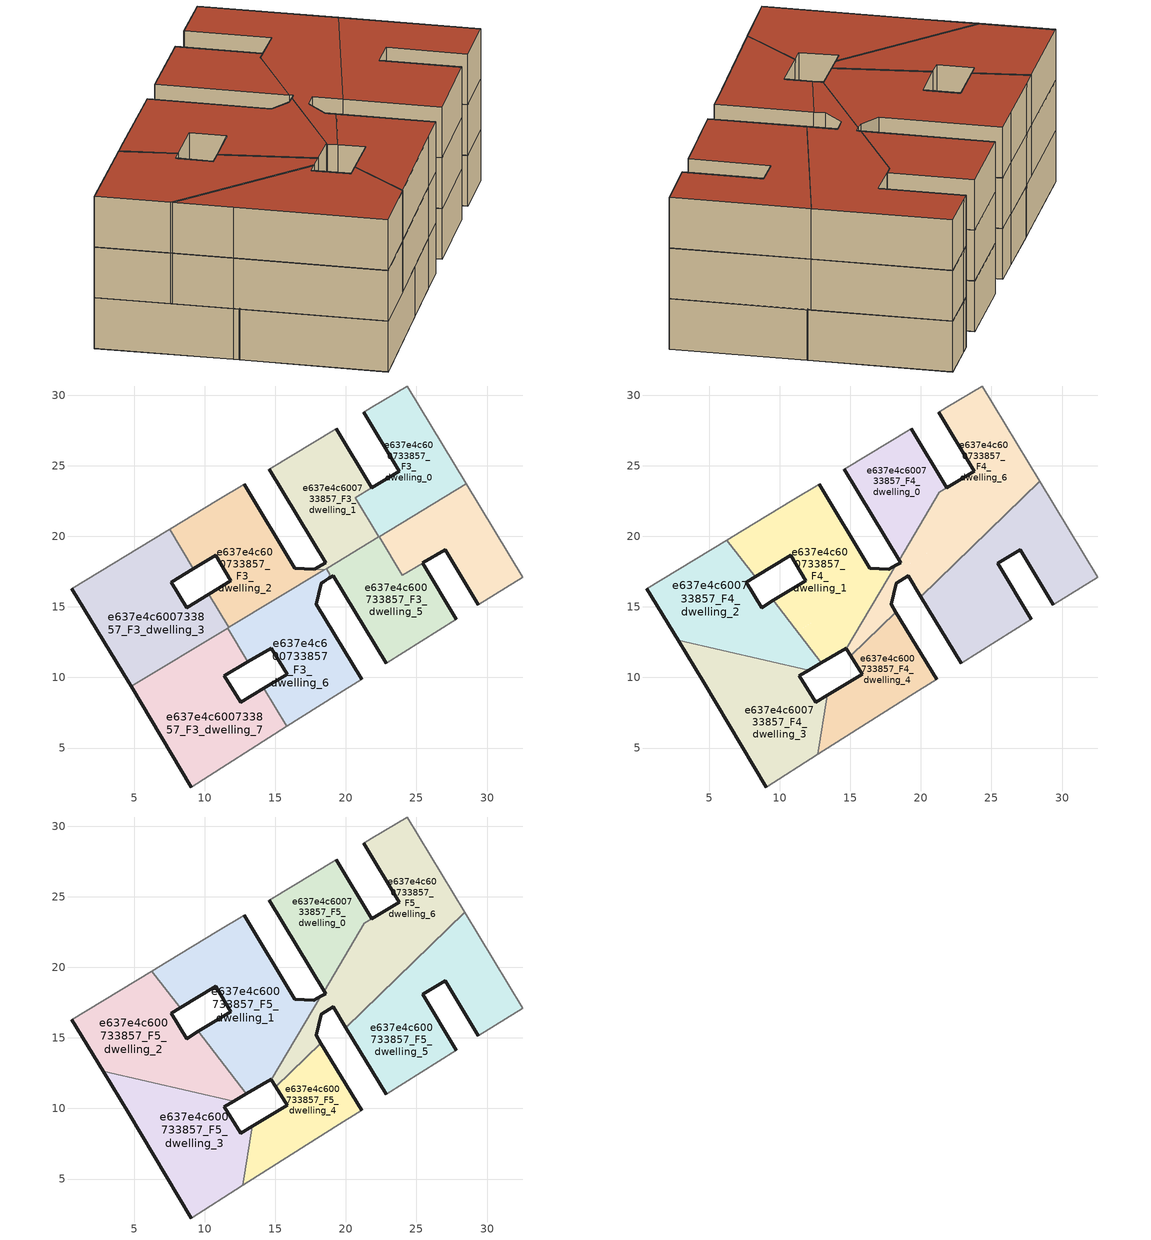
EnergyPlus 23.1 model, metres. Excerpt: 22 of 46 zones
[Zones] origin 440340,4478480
e637e4c600733857_F3_dwelling_0
 floor to e637e4c600733857_F2_dwelling_0 (EU_floor_Construction): 28.54,23.71 24.35,30.65 21.82,29.12 21.27,28.79 23.79,24.59 20.66,22.74 22.34,19.97 z9
 wall outside (EU_wall_Construction): 21.85,23.45 23.79,24.59 21.27,28.79 z9:12; 21.85,23.45,12 21.84,23.44,9 21.85,23.45,9
 wall adiabatic (EU_wall_Construction): 21.27,28.79 21.82,29.12 24.35,30.65 28.54,23.71 z9:12
 wall to e637e4c600733857_F3_dwelling_1 (EU_wall_Construction): 22.34,19.97 20.66,22.74 21.84,23.44 z9:12
 wall to e637e4c600733857_F3_dwelling_4 (EU_wall_Construction): 28.54,23.71 22.35,19.98 z9:12
 wall to e637e4c600733857_F3_dwelling_5 (EU_wall_Construction): 22.35,19.98 22.34,19.97 z9:12
e637e4c600733857_F3_dwelling_1
 floor to e637e4c600733857_F2_dwelling_1 (EU_floor_Construction): 22.34,19.97 20.66,22.74 21.84,23.44 19.32,27.62 14.58,24.76 18.56,18.13 17.74,17.67 18.47,17.64 z9
 wall outside (EU_wall_Construction): 17.74,17.67 18.56,18.13 14.58,24.76 / 19.32,27.62 21.84,23.44 z9:12
 wall adiabatic (EU_wall_Construction): 14.58,24.76 19.32,27.62 z9:12
 wall to e637e4c600733857_F3_dwelling_2 (EU_wall_Construction): 18.47,17.64 17.74,17.67 z9:12
 wall to e637e4c600733857_F3_dwelling_5 (EU_wall_Construction): 22.34,19.97 18.67,17.75 z9:12
 wall to e637e4c600733857_F3_dwelling_6 (EU_wall_Construction): 18.67,17.75 18.47,17.64 z9:12
e637e4c600733857_F3_dwelling_2
 floor to e637e4c600733857_F2_dwelling_2 (EU_floor_Construction): 18.47,17.64 17.74,17.67 16.36,17.74 12.8,23.68 10.97,22.57 7.51,20.5 9.2,17.71 10.77,18.66 11.84,16.85 10.29,15.91 11.71,13.55 z9
 wall outside (EU_wall_Construction): 10.29,15.91 11.84,16.85 10.77,18.66 9.2,17.71 / 12.8,23.68 16.36,17.74 17.74,17.67 z9:12
 wall to e637e4c600733857_F3_dwelling_3 (EU_wall_Construction): 11.71,13.55 10.29,15.91 / 9.2,17.71 7.51,20.5 z9:12
 wall adiabatic (EU_wall_Construction): 7.51,20.5 10.97,22.57 12.8,23.68 z9:12
 wall to e637e4c600733857_F3_dwelling_6 (EU_wall_Construction): 18.47,17.64 11.71,13.55 z9:12
e637e4c600733857_F3_dwelling_3
 floor to e637e4c600733857_F2_dwelling_3 (EU_floor_Construction): 11.71,13.55 10.29,15.91 8.72,14.95 7.64,16.76 9.2,17.71 7.51,20.5 7.34,20.39 0.59,16.3 4.61,9.67 4.78,9.37 z9
 wall outside (EU_wall_Construction): 9.2,17.71 7.64,16.76 8.72,14.95 10.29,15.91 / 4.78,9.37 4.61,9.67 0.59,16.3 z9:12
 wall adiabatic (EU_wall_Construction): 0.59,16.3 7.34,20.39 7.51,20.5 z9:12
 wall to e637e4c600733857_F3_dwelling_7 (EU_wall_Construction): 11.62,13.5 4.78,9.37 z9:12
 wall to e637e4c600733857_F3_dwelling_6 (EU_wall_Construction): 11.71,13.55 11.62,13.5 z9:12
e637e4c600733857_F3_dwelling_4
 floor to e637e4c600733857_F2_dwelling_4 (EU_floor_Construction): 32.52,17.11 28.54,23.71 22.35,19.98 24,17.25 27.04,19.06 29.37,15.13 z9
 wall outside (EU_wall_Construction): 29.37,15.13 27.04,19.06 25.44,18.11 z9:12
 wall adiabatic (EU_wall_Construction): 28.54,23.71 32.52,17.11 29.37,15.13 z9:12
 wall to e637e4c600733857_F3_dwelling_5 (EU_wall_Construction): 25.44,18.11 24,17.25 22.35,19.98 z9:12
e637e4c600733857_F3_dwelling_5
 floor to e637e4c600733857_F2_dwelling_5 (EU_floor_Construction): 27.81,14.14 25.44,18.11 24,17.25 22.35,19.98 18.66,17.75 18.65,17.67 18.87,17.31 18.8,17.02 19.1,17.21 22.86,11 z9
 wall outside (EU_wall_Construction): 25.44,18.11 27.81,14.14 / 22.86,11 19.1,17.21 18.8,17.02 z9:12
 wall to e637e4c600733857_F3_dwelling_6 (EU_wall_Construction): 18.8,17.02 18.87,17.31 18.65,17.67 18.66,17.75 z9:12
 wall adiabatic (EU_wall_Construction): 27.81,14.14 22.86,11 z9:12
e637e4c600733857_F3_dwelling_6
 floor to e637e4c600733857_F2_dwelling_6 (EU_floor_Construction): 19.23,8.71 21.11,9.87 17.9,15.17 18.26,16.68 18.44,16.79 18.58,16.88 18.8,17.02 18.87,17.31 18.65,17.67 18.66,17.75 11.62,13.5 13.06,11.12 14.7,12.09 15.85,10.24 14.19,9.24 15.82,6.54 z9
 wall outside (EU_wall_Construction): 18.8,17.02 18.58,16.88 18.44,16.79 18.26,16.68 17.9,15.17 21.11,9.87 / 14.19,9.24 15.85,10.24 14.7,12.09 13.06,11.12 z9:12
 wall to e637e4c600733857_F3_dwelling_7 (EU_wall_Construction): 13.06,11.12 11.62,13.5 / 15.82,6.54 14.19,9.24 z9:12
 wall adiabatic (EU_wall_Construction): 21.11,9.87 19.23,8.71 15.82,6.54 z9:12
e637e4c600733857_F3_dwelling_7
 floor to e637e4c600733857_F2_dwelling_7 (EU_floor_Construction): 15.82,6.54 14.19,9.24 12.55,8.25 11.39,10.13 13.06,11.12 11.62,13.5 4.78,9.37 9.06,2.24 z9
 wall outside (EU_wall_Construction): 13.06,11.12 11.39,10.13 12.55,8.25 14.19,9.24 / 9.06,2.24 4.78,9.37 z9:12
 wall adiabatic (EU_wall_Construction): 15.82,6.54 9.06,2.24 z9:12
e637e4c600733857_F4_dwelling_0
 floor to e637e4c600733857_F3_dwelling_1 (EU_floor_Construction): 18.45,18.31 20.87,22.39 20.66,22.74 21.84,23.44 19.32,27.62 14.58,24.76 z12
 floor to e637e4c600733857_F3_dwelling_0 (EU_floor_Construction): 21.31,23.12 21.84,23.44 20.66,22.74 20.87,22.39 z12
 wall outside (EU_wall_Construction): 18.45,18.31 14.58,24.76 / 19.32,27.62 21.84,23.44 z12:15
 wall to e637e4c600733857_F4_dwelling_6 (EU_wall_Construction): 21.84,23.44 21.31,23.12 18.45,18.31 z12:15
 wall adiabatic (EU_wall_Construction): 14.58,24.76 19.32,27.62 z12:15
e637e4c600733857_F4_dwelling_1
 floor to e637e4c600733857_F3_dwelling_2 (EU_floor_Construction): 17.81,17.24 18.06,17.66 17.75,17.67 17.74,17.67 16.36,17.74 12.8,23.68 10.97,22.57 7.51,20.5 9.2,17.71 10.77,18.66 11.84,16.85 10.29,15.9 11.71,13.55 z12
 floor to e637e4c600733857_F3_dwelling_6 (EU_floor_Construction): 14.73,12.04 17.81,17.24 11.62,13.5 13.06,11.12 14.7,12.09 z12
 floor to e637e4c600733857_F3_dwelling_3 (EU_floor_Construction): 9.2,17.71 7.51,20.5 7.34,20.39 6.25,19.74 8.26,17.13 z12; 11.71,13.55 10.29,15.9 9.55,15.46 11.24,13.27 z12
 floor to e637e4c600733857_F3_dwelling_1 (EU_floor_Construction): 18.06,17.66 18.23,17.95 17.75,17.67 z12
 floor to e637e4c600733857_F3_dwelling_7 (EU_floor_Construction): 13.06,11.12 11.62,13.5 11.24,13.27 12.94,11.05 z12
 wall outside (EU_wall_Construction): 9.55,15.46 11.84,16.85 10.77,18.66 8.26,17.13 / 12.8,23.68 16.36,17.74 17.74,17.67 18.23,17.95 / 14.73,12.04 14.7,12.09 12.95,11.05 z12:15
 wall to e637e4c600733857_F4_dwelling_2 (EU_wall_Construction): 12.95,11.05 9.55,15.46 / 8.26,17.13 6.25,19.74 z12:15
 wall adiabatic (EU_wall_Construction): 6.25,19.74 7.34,20.39 10.97,22.57 12.8,23.68 z12:15
 wall to e637e4c600733857_F4_dwelling_6 (EU_wall_Construction): 18.23,17.95 14.73,12.04 z12:15
e637e4c600733857_F4_dwelling_2
 floor to e637e4c600733857_F3_dwelling_3 (EU_floor_Construction): 11.24,13.27 9.55,15.46 8.72,14.95 7.64,16.76 8.26,17.13 6.25,19.74 0.59,16.3 2.81,12.64 8.17,11.42 z12
 floor to e637e4c600733857_F3_dwelling_7 (EU_floor_Construction): 12.94,11.05 11.24,13.27 8.17,11.42 12.06,10.53 z12
 wall outside (EU_wall_Construction): 8.26,17.13 7.64,16.76 8.72,14.95 9.55,15.46 / 12.95,11.05 12.06,10.53 / 2.81,12.64 0.59,16.3 z12:15
 wall to e637e4c600733857_F4_dwelling_3 (EU_wall_Construction): 12.06,10.53 2.81,12.64 z12:15
 wall adiabatic (EU_wall_Construction): 0.59,16.3 6.25,19.74 z12:15
e637e4c600733857_F4_dwelling_3
 floor to e637e4c600733857_F3_dwelling_7 (EU_floor_Construction): 12.69,4.55 13.38,8.75 12.55,8.25 11.39,10.13 12.06,10.53 8.17,11.42 4.78,9.37 9.06,2.24 z12
 floor to e637e4c600733857_F3_dwelling_3 (EU_floor_Construction): 8.17,11.42 2.81,12.64 4.61,9.67 4.78,9.37 z12
 wall outside (EU_wall_Construction): 12.06,10.53 11.39,10.13 12.55,8.25 13.38,8.75 / 9.06,2.24 4.61,9.67 2.81,12.64 z12:15
 wall to e637e4c600733857_F4_dwelling_4 (EU_wall_Construction): 13.38,8.75 12.69,4.55 z12:15
 wall adiabatic (EU_wall_Construction): 12.69,4.55 9.06,2.24 z12:15
e637e4c600733857_F4_dwelling_4
 floor to e637e4c600733857_F3_dwelling_6 (EU_floor_Construction): 19.23,8.71 21.11,9.87 18.22,14.63 15.04,11.55 15.85,10.24 14.19,9.24 15.82,6.54 z12
 floor to e637e4c600733857_F3_dwelling_7 (EU_floor_Construction): 15.82,6.54 14.19,9.24 13.38,8.75 12.69,4.55 z12
 wall outside (EU_wall_Construction): 13.38,8.75 15.85,10.24 15.04,11.55 / 18.22,14.63 21.11,9.87 z12:15
 wall to e637e4c600733857_F4_dwelling_6 (EU_wall_Construction): 15.04,11.55 18.22,14.63 z12:15
 wall adiabatic (EU_wall_Construction): 21.11,9.87 19.23,8.71 12.69,4.55 z12:15
e637e4c600733857_F4_dwelling_5
 floor to e637e4c600733857_F3_dwelling_4 (EU_floor_Construction): 32.52,17.11 28.54,23.71 27.78,23.25 23.11,18.73 24,17.25 27.04,19.06 29.37,15.13 z12
 floor to e637e4c600733857_F3_dwelling_5 (EU_floor_Construction): 27.81,14.14 25.44,18.11 24,17.25 23.11,18.73 20,15.72 22.86,11 z12
 floor to e637e4c600733857_F3_dwelling_0 (EU_floor_Construction): 28.54,23.71 28.43,23.89 27.78,23.25 z12
 wall outside (EU_wall_Construction): 29.37,15.13 27.04,19.06 25.44,18.11 27.81,14.14 / 22.86,11 20,15.72 z12:15
 wall to e637e4c600733857_F4_dwelling_6 (EU_wall_Construction): 20,15.72 28.43,23.89 z12:15
 wall adiabatic (EU_wall_Construction): 28.43,23.89 32.52,17.11 29.37,15.13 / 27.81,14.14 22.86,11 z12:15
e637e4c600733857_F4_dwelling_6
 floor to e637e4c600733857_F3_dwelling_0 (EU_floor_Construction): 27.78,23.25 28.43,23.89 24.35,30.65 21.82,29.12 21.27,28.79 23.79,24.59 21.31,23.12 20.87,22.39 22.34,19.97 z12
 floor to e637e4c600733857_F3_dwelling_1 (EU_floor_Construction): 22.34,19.97 20.87,22.39 18.45,18.31 18.56,18.13 18.23,17.95 18.06,17.66 18.47,17.64 z12
 floor to e637e4c600733857_F3_dwelling_4 (EU_floor_Construction): 27.78,23.25 22.35,19.98 23.11,18.73 z12
 floor to e637e4c600733857_F3_dwelling_5 (EU_floor_Construction): 23.11,18.73 22.35,19.98 18.66,17.75 18.65,17.67 18.87,17.31 18.8,17.02 19.1,17.21 20,15.72 z12
 floor to e637e4c600733857_F3_dwelling_6 (EU_floor_Construction): 18.22,14.63 17.9,15.17 18.26,16.68 18.74,16.99 18.8,17.02 18.87,17.31 18.65,17.67 18.66,17.75 17.81,17.24 14.73,12.04 15.04,11.55 z12
 floor to e637e4c600733857_F3_dwelling_2 (EU_floor_Construction): 18.47,17.64 18.06,17.66 17.81,17.24 z12
 wall outside (EU_wall_Construction): 15.04,11.55 14.73,12.04 / 18.23,17.95 18.56,18.13 18.45,18.31 / 21.85,23.45 23.79,24.59 21.27,28.79 / 20,15.72 19.1,17.21 18.26,16.68 17.9,15.17 18.22,14.63 z12:15; 21.85,23.45,15 21.84,23.44,12 21.85,23.45,12
 wall adiabatic (EU_wall_Construction): 21.27,28.79 21.82,29.12 24.35,30.65 28.43,23.89 z12:15
e637e4c600733857_F5_dwelling_0
 floor to e637e4c600733857_F4_dwelling_0 (EU_floor_Construction): 18.45,18.31 21.31,23.12 21.84,23.44 19.32,27.62 14.58,24.76 z15
 wall outside (EU_wall_Construction): 18.45,18.31 14.58,24.76 / 19.32,27.62 21.84,23.44 z15:18
 wall to e637e4c600733857_F5_dwelling_6 (EU_wall_Construction): 21.84,23.44 21.31,23.12 18.45,18.31 z15:18
 wall adiabatic (EU_wall_Construction): 14.58,24.76 19.32,27.62 z15:18
 roof outside (EU_roof_Construction): 19.32,27.62 21.84,23.44 21.31,23.12 18.45,18.31 14.58,24.76 z18
e637e4c600733857_F5_dwelling_1
 floor to e637e4c600733857_F4_dwelling_1 (EU_floor_Construction): 14.73,12.04 18.23,17.95 17.74,17.67 16.36,17.74 12.8,23.68 10.97,22.57 7.34,20.39 6.25,19.74 8.26,17.13 10.77,18.66 11.84,16.85 9.55,15.46 12.95,11.05 14.7,12.09 z15
 wall outside (EU_wall_Construction): 9.55,15.46 11.84,16.85 10.77,18.66 8.26,17.13 / 12.8,23.68 16.36,17.74 17.74,17.67 18.23,17.95 / 14.73,12.04 14.7,12.09 12.95,11.05 z15:18
 wall to e637e4c600733857_F5_dwelling_2 (EU_wall_Construction): 12.95,11.05 9.55,15.46 / 8.26,17.13 6.25,19.74 z15:18
 wall adiabatic (EU_wall_Construction): 6.25,19.74 7.34,20.39 10.97,22.57 12.8,23.68 z15:18
 wall to e637e4c600733857_F5_dwelling_6 (EU_wall_Construction): 18.23,17.95 14.73,12.04 z15:18
 roof outside (EU_roof_Construction): 12.8,23.68 16.36,17.74 17.74,17.67 18.23,17.95 14.73,12.04 14.7,12.09 12.95,11.05 9.55,15.46 11.84,16.85 10.77,18.66 8.26,17.13 6.25,19.74 7.34,20.39 10.97,22.57 z18
e637e4c600733857_F5_dwelling_2
 floor to e637e4c600733857_F4_dwelling_2 (EU_floor_Construction): 12.95,11.05 9.55,15.46 8.72,14.95 7.64,16.76 8.26,17.13 6.25,19.74 0.59,16.3 2.81,12.64 12.06,10.53 z15
 wall outside (EU_wall_Construction): 8.26,17.13 7.64,16.76 8.72,14.95 9.55,15.46 / 12.95,11.05 12.06,10.53 / 2.81,12.64 0.59,16.3 z15:18
 wall to e637e4c600733857_F5_dwelling_3 (EU_wall_Construction): 12.06,10.53 2.81,12.64 z15:18
 wall adiabatic (EU_wall_Construction): 0.59,16.3 6.25,19.74 z15:18
 roof outside (EU_roof_Construction): 8.26,17.13 7.64,16.76 8.72,14.95 9.55,15.46 12.95,11.05 12.06,10.53 2.81,12.64 0.59,16.3 6.25,19.74 z18
e637e4c600733857_F5_dwelling_3
 floor to e637e4c600733857_F4_dwelling_3 (EU_floor_Construction): 12.69,4.55 13.38,8.75 12.55,8.25 11.39,10.13 12.06,10.53 2.81,12.64 4.61,9.67 9.06,2.24 z15
 wall outside (EU_wall_Construction): 12.06,10.53 11.39,10.13 12.55,8.25 13.38,8.75 / 9.06,2.24 4.61,9.67 2.81,12.64 z15:18
 wall to e637e4c600733857_F5_dwelling_4 (EU_wall_Construction): 13.38,8.75 12.69,4.55 z15:18
 wall adiabatic (EU_wall_Construction): 12.69,4.55 9.06,2.24 z15:18
 roof outside (EU_roof_Construction): 12.06,10.53 11.39,10.13 12.55,8.25 13.38,8.75 12.69,4.55 9.06,2.24 4.61,9.67 2.81,12.64 z18
e637e4c600733857_F5_dwelling_4
 floor to e637e4c600733857_F4_dwelling_4 (EU_floor_Construction): 19.23,8.71 21.11,9.87 18.22,14.63 15.04,11.55 15.85,10.24 13.38,8.75 12.69,4.55 z15
 wall outside (EU_wall_Construction): 13.38,8.75 15.85,10.24 15.04,11.55 / 18.22,14.63 21.11,9.87 z15:18
 wall to e637e4c600733857_F5_dwelling_6 (EU_wall_Construction): 15.04,11.55 18.22,14.63 z15:18
 wall adiabatic (EU_wall_Construction): 21.11,9.87 19.23,8.71 12.69,4.55 z15:18
 roof outside (EU_roof_Construction): 18.22,14.63 21.11,9.87 19.23,8.71 12.69,4.55 13.38,8.75 15.85,10.24 15.04,11.55 z18
e637e4c600733857_F5_dwelling_5
 floor to e637e4c600733857_F4_dwelling_5 (EU_floor_Construction): 29.37,15.13 32.52,17.11 28.43,23.89 20,15.72 22.86,11 27.81,14.14 25.44,18.11 27.04,19.06 z15
 wall outside (EU_wall_Construction): 29.37,15.13 27.04,19.06 25.44,18.11 27.81,14.14 / 22.86,11 20,15.72 z15:18
 wall to e637e4c600733857_F5_dwelling_6 (EU_wall_Construction): 20,15.72 28.43,23.89 z15:18
 wall adiabatic (EU_wall_Construction): 28.43,23.89 32.52,17.11 29.37,15.13 / 27.81,14.14 22.86,11 z15:18
 roof outside (EU_roof_Construction): 28.43,23.89 32.52,17.11 29.37,15.13 27.04,19.06 25.44,18.11 27.81,14.14 22.86,11 20,15.72 z18
e637e4c600733857_F5_dwelling_6
 floor to e637e4c600733857_F4_dwelling_6 (EU_floor_Construction): 20,15.72 28.43,23.89 24.35,30.65 21.82,29.12 21.27,28.79 23.79,24.59 21.31,23.12 18.45,18.31 18.56,18.13 18.23,17.95 14.73,12.04 15.04,11.55 18.22,14.63 17.9,15.17 18.26,16.68 19.1,17.21 z15
 wall outside (EU_wall_Construction): 15.04,11.55 14.73,12.04 / 18.23,17.95 18.56,18.13 18.45,18.31 / 21.85,23.45 23.79,24.59 21.27,28.79 / 20,15.72 19.1,17.21 18.26,16.68 17.9,15.17 18.22,14.63 z15:18; 21.85,23.45,18 21.84,23.44,15 21.85,23.45,15
 wall adiabatic (EU_wall_Construction): 21.27,28.79 21.82,29.12 24.35,30.65 28.43,23.89 z15:18
 roof outside (EU_roof_Construction): 24.35,30.65 28.43,23.89 20,15.72 19.1,17.21 18.26,16.68 17.9,15.17 18.22,14.63 15.04,11.55 14.73,12.04 18.23,17.95 18.56,18.13 18.45,18.31 21.31,23.12 23.79,24.59 21.27,28.79 21.82,29.12 z18
[Building]
EU S2 Campaign: North Axis=0; Terrain=City; Solar Distribution=FullExterior
[Site:Location]
Madrid: Latitude=40.5; Longitude=-3.5; Time Zone=1; Elevation=609
[SizingPeriod:WeatherFileDays]
AnnualSizingPeriod: Begin Month=1; Begin Day of Month=1; End Month=12; End Day of Month=31; Day of Week for Start Day=Monday; Use Weather File Daylight Saving Period=No; Use Weather File Rain and Snow Indicators=No
[MATERIAL]
EU_InternalMass_Material: Roughness=MediumRough; Thickness=0.1; Conductivity=1; Density=1800; Specific Heat=900; Thermal Absorptance=0.9; Solar Absorptance=0.7; Visible Absorptance=0.7
[MATERIAL:NOMASS] Roughness=MediumRough; Thermal Absorptance=0.9; Solar Absorptance=0.7; Visible Absorptance=0.7
Name | Thermal Resistance
EU_wall_NoMass | 0.419739
EU_roof_NoMass | 0.352165
EU_floor_NoMass | 0.608284
[CONSTRUCTION]
EU_wall_Construction: EU_wall_NoMass
EU_roof_Construction: EU_roof_NoMass
EU_floor_Construction: EU_floor_NoMass
EU_InternalMass_Construction: EU_InternalMass_Material
[ZONE] Type=1; Multiplier=1; Ceiling Height=autocalculate; Floor Area=autocalculate; Part of Total Floor Area=Yes
Name | Volume
e637e4c600733857_F3_dwelling_0 | 122.859
e637e4c600733857_F4_dwelling_0; e637e4c600733857_F5_dwelling_0 | 100.692
e637e4c600733857_F3_dwelling_1 | 122.377
e637e4c600733857_F4_dwelling_1; e637e4c600733857_F5_dwelling_1 | 200.888
e637e4c600733857_F3_dwelling_2 | 141.373
e637e4c600733857_F4_dwelling_2; e637e4c600733857_F5_dwelling_2 | 163.372
e637e4c600733857_F3_dwelling_3 | 185.202
e637e4c600733857_F4_dwelling_3; e637e4c600733857_F5_dwelling_3 | 163.384
e637e4c600733857_F3_dwelling_4 | 119.741
e637e4c600733857_F4_dwelling_4; e637e4c600733857_F5_dwelling_4 | 106.26
e637e4c600733857_F3_dwelling_5 | 123.367
e637e4c600733857_F4_dwelling_5; e637e4c600733857_F5_dwelling_5 | 204.639
e637e4c600733857_F3_dwelling_6 | 144.183
e637e4c600733857_F4_dwelling_6; e637e4c600733857_F5_dwelling_6 | 204.426
e637e4c600733857_F3_dwelling_7 | 184.478
[INTERNALMASS] Construction=EU_InternalMass_Construction
Name | Zone or ZoneList | Surface Area
e637e4c600733857_F3_dwelling_0_EU_InternalMass | e637e4c600733857_F3_dwelling_0 | 40.9517
e637e4c600733857_F3_dwelling_1_EU_InternalMass | e637e4c600733857_F3_dwelling_1 | 40.8044
e637e4c600733857_F3_dwelling_2_EU_InternalMass | e637e4c600733857_F3_dwelling_2 | 47.1214
e637e4c600733857_F3_dwelling_3_EU_InternalMass | e637e4c600733857_F3_dwelling_3 | 61.7336
e637e4c600733857_F3_dwelling_4_EU_InternalMass | e637e4c600733857_F3_dwelling_4 | 39.9149
e637e4c600733857_F3_dwelling_5_EU_InternalMass | e637e4c600733857_F3_dwelling_5 | 41.126
e637e4c600733857_F3_dwelling_6_EU_InternalMass | e637e4c600733857_F3_dwelling_6 | 48.062
e637e4c600733857_F3_dwelling_7_EU_InternalMass | e637e4c600733857_F3_dwelling_7 | 61.4925
e637e4c600733857_F4_dwelling_0_EU_InternalMass | e637e4c600733857_F4_dwelling_0 | 33.5624
e637e4c600733857_F4_dwelling_1_EU_InternalMass | e637e4c600733857_F4_dwelling_1 | 66.9614
e637e4c600733857_F4_dwelling_2_EU_InternalMass | e637e4c600733857_F4_dwelling_2 | 54.4572
e637e4c600733857_F4_dwelling_3_EU_InternalMass | e637e4c600733857_F4_dwelling_3 | 54.4612
e637e4c600733857_F4_dwelling_4_EU_InternalMass | e637e4c600733857_F4_dwelling_4 | 35.4194
e637e4c600733857_F4_dwelling_5_EU_InternalMass | e637e4c600733857_F4_dwelling_5 | 68.2211
e637e4c600733857_F4_dwelling_6_EU_InternalMass | e637e4c600733857_F4_dwelling_6 | 68.1389
e637e4c600733857_F5_dwelling_0_EU_InternalMass | e637e4c600733857_F5_dwelling_0 | 33.5624
e637e4c600733857_F5_dwelling_1_EU_InternalMass | e637e4c600733857_F5_dwelling_1 | 66.9614
e637e4c600733857_F5_dwelling_2_EU_InternalMass | e637e4c600733857_F5_dwelling_2 | 54.4572
e637e4c600733857_F5_dwelling_3_EU_InternalMass | e637e4c600733857_F5_dwelling_3 | 54.4612
e637e4c600733857_F5_dwelling_4_EU_InternalMass | e637e4c600733857_F5_dwelling_4 | 35.4194
e637e4c600733857_F5_dwelling_5_EU_InternalMass | e637e4c600733857_F5_dwelling_5 | 68.2211
e637e4c600733857_F5_dwelling_6_EU_InternalMass | e637e4c600733857_F5_dwelling_6 | 68.1389
[OTHEREQUIPMENT] Fuel Type=Electricity; Design Level Calculation Method=Watts/Area; Power per Zone Floor Area=1; Fraction Latent=0; Fraction Radiant=0; Fraction Lost=0; Carbon Dioxide Generation Rate=0; EndUse Subcategory=EU_Step8_InternalGains
Name | Zone or ZoneList or Space or SpaceList | Schedule
EU_Step8_InternalGain_e637e4c600733857_F3_dwelling_0_f000 | e637e4c600733857_F3_dwelling_0 | EU_Step8_GainSchedule_e637e4c600733857_F3_dwelling_0_f000
EU_Step8_InternalGain_e637e4c600733857_F3_dwelling_1_f000 | e637e4c600733857_F3_dwelling_1 | EU_Step8_GainSchedule_e637e4c600733857_F3_dwelling_1_f000
EU_Step8_InternalGain_e637e4c600733857_F3_dwelling_2_f000 | e637e4c600733857_F3_dwelling_2 | EU_Step8_GainSchedule_e637e4c600733857_F3_dwelling_2_f000
EU_Step8_InternalGain_e637e4c600733857_F3_dwelling_3_f000 | e637e4c600733857_F3_dwelling_3 | EU_Step8_GainSchedule_e637e4c600733857_F3_dwelling_3_f000
EU_Step8_InternalGain_e637e4c600733857_F3_dwelling_4_f000 | e637e4c600733857_F3_dwelling_4 | EU_Step8_GainSchedule_e637e4c600733857_F3_dwelling_4_f000
EU_Step8_InternalGain_e637e4c600733857_F3_dwelling_5_f000 | e637e4c600733857_F3_dwelling_5 | EU_Step8_GainSchedule_e637e4c600733857_F3_dwelling_5_f000
EU_Step8_InternalGain_e637e4c600733857_F3_dwelling_6_f000 | e637e4c600733857_F3_dwelling_6 | EU_Step8_GainSchedule_e637e4c600733857_F3_dwelling_6_f000
EU_Step8_InternalGain_e637e4c600733857_F3_dwelling_7_f000 | e637e4c600733857_F3_dwelling_7 | EU_Step8_GainSchedule_e637e4c600733857_F3_dwelling_7_f000
EU_Step8_InternalGain_e637e4c600733857_F4_dwelling_0_f000 | e637e4c600733857_F4_dwelling_0 | EU_Step8_GainSchedule_e637e4c600733857_F4_dwelling_0_f000
EU_Step8_InternalGain_e637e4c600733857_F4_dwelling_1_f000 | e637e4c600733857_F4_dwelling_1 | EU_Step8_GainSchedule_e637e4c600733857_F4_dwelling_1_f000
EU_Step8_InternalGain_e637e4c600733857_F4_dwelling_2_f000 | e637e4c600733857_F4_dwelling_2 | EU_Step8_GainSchedule_e637e4c600733857_F4_dwelling_2_f000
EU_Step8_InternalGain_e637e4c600733857_F4_dwelling_3_f000 | e637e4c600733857_F4_dwelling_3 | EU_Step8_GainSchedule_e637e4c600733857_F4_dwelling_3_f000
EU_Step8_InternalGain_e637e4c600733857_F4_dwelling_4_f000 | e637e4c600733857_F4_dwelling_4 | EU_Step8_GainSchedule_e637e4c600733857_F4_dwelling_4_f000
EU_Step8_InternalGain_e637e4c600733857_F4_dwelling_5_f000 | e637e4c600733857_F4_dwelling_5 | EU_Step8_GainSchedule_e637e4c600733857_F4_dwelling_5_f000
EU_Step8_InternalGain_e637e4c600733857_F4_dwelling_6_f000 | e637e4c600733857_F4_dwelling_6 | EU_Step8_GainSchedule_e637e4c600733857_F4_dwelling_6_f000
EU_Step8_InternalGain_e637e4c600733857_F5_dwelling_0_f000 | e637e4c600733857_F5_dwelling_0 | EU_Step8_GainSchedule_e637e4c600733857_F5_dwelling_0_f000
EU_Step8_InternalGain_e637e4c600733857_F5_dwelling_1_f000 | e637e4c600733857_F5_dwelling_1 | EU_Step8_GainSchedule_e637e4c600733857_F5_dwelling_1_f000
EU_Step8_InternalGain_e637e4c600733857_F5_dwelling_2_f000 | e637e4c600733857_F5_dwelling_2 | EU_Step8_GainSchedule_e637e4c600733857_F5_dwelling_2_f000
EU_Step8_InternalGain_e637e4c600733857_F5_dwelling_3_f000 | e637e4c600733857_F5_dwelling_3 | EU_Step8_GainSchedule_e637e4c600733857_F5_dwelling_3_f000
EU_Step8_InternalGain_e637e4c600733857_F5_dwelling_4_f000 | e637e4c600733857_F5_dwelling_4 | EU_Step8_GainSchedule_e637e4c600733857_F5_dwelling_4_f000
EU_Step8_InternalGain_e637e4c600733857_F5_dwelling_5_f000 | e637e4c600733857_F5_dwelling_5 | EU_Step8_GainSchedule_e637e4c600733857_F5_dwelling_5_f000
EU_Step8_InternalGain_e637e4c600733857_F5_dwelling_6_f000 | e637e4c600733857_F5_dwelling_6 | EU_Step8_GainSchedule_e637e4c600733857_F5_dwelling_6_f000
[ZONEVENTILATION:DESIGNFLOWRATE] Schedule=EU_AlwaysOn; Design Flow Rate Calculation Method=AirChanges/Hour; Air Changes per Hour=0.703302; Ventilation Type=Natural; Fan Pressure Rise=0; Fan Total Efficiency=1; Constant Term Coefficient=1; Temperature Term Coefficient=0; Velocity Term Coefficient=0; Velocity Squared Term Coefficient=0; Minimum Indoor Temperature=-100; Maximum Indoor Temperature=100; Delta Temperature=-100; Minimum Outdoor Temperature=-100; Maximum Outdoor Temperature=100; Maximum Wind Speed=40
Name | Zone or ZoneList or Space or SpaceList
EU_ConstantAir_e637e4c600733857_F3_dwelling_0 | e637e4c600733857_F3_dwelling_0
EU_ConstantAir_e637e4c600733857_F3_dwelling_1 | e637e4c600733857_F3_dwelling_1
EU_ConstantAir_e637e4c600733857_F3_dwelling_2 | e637e4c600733857_F3_dwelling_2
EU_ConstantAir_e637e4c600733857_F3_dwelling_3 | e637e4c600733857_F3_dwelling_3
EU_ConstantAir_e637e4c600733857_F3_dwelling_4 | e637e4c600733857_F3_dwelling_4
EU_ConstantAir_e637e4c600733857_F3_dwelling_5 | e637e4c600733857_F3_dwelling_5
EU_ConstantAir_e637e4c600733857_F3_dwelling_6 | e637e4c600733857_F3_dwelling_6
EU_ConstantAir_e637e4c600733857_F3_dwelling_7 | e637e4c600733857_F3_dwelling_7
EU_ConstantAir_e637e4c600733857_F4_dwelling_0 | e637e4c600733857_F4_dwelling_0
EU_ConstantAir_e637e4c600733857_F4_dwelling_1 | e637e4c600733857_F4_dwelling_1
EU_ConstantAir_e637e4c600733857_F4_dwelling_2 | e637e4c600733857_F4_dwelling_2
EU_ConstantAir_e637e4c600733857_F4_dwelling_3 | e637e4c600733857_F4_dwelling_3
EU_ConstantAir_e637e4c600733857_F4_dwelling_4 | e637e4c600733857_F4_dwelling_4
EU_ConstantAir_e637e4c600733857_F4_dwelling_5 | e637e4c600733857_F4_dwelling_5
EU_ConstantAir_e637e4c600733857_F4_dwelling_6 | e637e4c600733857_F4_dwelling_6
EU_ConstantAir_e637e4c600733857_F5_dwelling_0 | e637e4c600733857_F5_dwelling_0
EU_ConstantAir_e637e4c600733857_F5_dwelling_1 | e637e4c600733857_F5_dwelling_1
EU_ConstantAir_e637e4c600733857_F5_dwelling_2 | e637e4c600733857_F5_dwelling_2
EU_ConstantAir_e637e4c600733857_F5_dwelling_3 | e637e4c600733857_F5_dwelling_3
EU_ConstantAir_e637e4c600733857_F5_dwelling_4 | e637e4c600733857_F5_dwelling_4
EU_ConstantAir_e637e4c600733857_F5_dwelling_5 | e637e4c600733857_F5_dwelling_5
EU_ConstantAir_e637e4c600733857_F5_dwelling_6 | e637e4c600733857_F5_dwelling_6
[HVACTEMPLATE:ZONE:IDEALLOADSAIRSYSTEM] System Availability Schedule=EU_AlwaysOn; Maximum Heating Supply Air Temperature=50; Minimum Cooling Supply Air Temperature=13; Maximum Heating Supply Air Humidity Ratio=0.0156; Minimum Cooling Supply Air Humidity Ratio=0.0077; Heating Limit=NoLimit; Cooling Limit=NoLimit; Heating Availability Schedule=EU_AlwaysOn; Cooling Availability Schedule=EU_CoolingOff; Dehumidification Control Type=ConstantSensibleHeatRatio; Cooling Sensible Heat Ratio=0.7; Dehumidification Setpoint=60; Humidification Control Type=None; Humidification Setpoint=30; Outdoor Air Method=None; Outdoor Air Flow Rate per Person=0.00944; Outdoor Air Flow Rate per Zone Floor Area=0; Outdoor Air Flow Rate per Zone=0; Demand Controlled Ventilation Type=None; Outdoor Air Economizer Type=NoEconomizer; Heat Recovery Type=None; Sensible Heat Recovery Effectiveness=0.7; Latent Heat Recovery Effectiveness=0.65
Name | Template Thermostat
e637e4c600733857_F3_dwelling_0 | EU_HeatOnly_e637e4c600733857_F3_dwelling_0
e637e4c600733857_F3_dwelling_1 | EU_HeatOnly_e637e4c600733857_F3_dwelling_1
e637e4c600733857_F3_dwelling_2 | EU_HeatOnly_e637e4c600733857_F3_dwelling_2
e637e4c600733857_F3_dwelling_3 | EU_HeatOnly_e637e4c600733857_F3_dwelling_3
e637e4c600733857_F3_dwelling_4 | EU_HeatOnly_e637e4c600733857_F3_dwelling_4
e637e4c600733857_F3_dwelling_5 | EU_HeatOnly_e637e4c600733857_F3_dwelling_5
e637e4c600733857_F3_dwelling_6 | EU_HeatOnly_e637e4c600733857_F3_dwelling_6
e637e4c600733857_F3_dwelling_7 | EU_HeatOnly_e637e4c600733857_F3_dwelling_7
e637e4c600733857_F4_dwelling_0 | EU_HeatOnly_e637e4c600733857_F4_dwelling_0
e637e4c600733857_F4_dwelling_1 | EU_HeatOnly_e637e4c600733857_F4_dwelling_1
e637e4c600733857_F4_dwelling_2 | EU_HeatOnly_e637e4c600733857_F4_dwelling_2
e637e4c600733857_F4_dwelling_3 | EU_HeatOnly_e637e4c600733857_F4_dwelling_3
e637e4c600733857_F4_dwelling_4 | EU_HeatOnly_e637e4c600733857_F4_dwelling_4
e637e4c600733857_F4_dwelling_5 | EU_HeatOnly_e637e4c600733857_F4_dwelling_5
e637e4c600733857_F4_dwelling_6 | EU_HeatOnly_e637e4c600733857_F4_dwelling_6
e637e4c600733857_F5_dwelling_0 | EU_HeatOnly_e637e4c600733857_F5_dwelling_0
e637e4c600733857_F5_dwelling_1 | EU_HeatOnly_e637e4c600733857_F5_dwelling_1
e637e4c600733857_F5_dwelling_2 | EU_HeatOnly_e637e4c600733857_F5_dwelling_2
e637e4c600733857_F5_dwelling_3 | EU_HeatOnly_e637e4c600733857_F5_dwelling_3
e637e4c600733857_F5_dwelling_4 | EU_HeatOnly_e637e4c600733857_F5_dwelling_4
e637e4c600733857_F5_dwelling_5 | EU_HeatOnly_e637e4c600733857_F5_dwelling_5
e637e4c600733857_F5_dwelling_6 | EU_HeatOnly_e637e4c600733857_F5_dwelling_6
[SIZING:ZONE] Zone Cooling Design Supply Air Temperature Input Method=SupplyAirTemperature; Zone Cooling Design Supply Air Temperature=13; Zone Heating Design Supply Air Temperature Input Method=SupplyAirTemperature; Zone Heating Design Supply Air Temperature=50; Zone Cooling Design Supply Air Humidity Ratio=0.008; Zone Heating Design Supply Air Humidity Ratio=0.008; Cooling Design Air Flow Method=DesignDay; Cooling Design Air Flow Rate=0; Cooling Minimum Air Flow per Zone Floor Area=0.000762; Cooling Minimum Air Flow=0; Cooling Minimum Air Flow Fraction=0.2; Heating Design Air Flow Method=DesignDay; Heating Design Air Flow Rate=0; Heating Maximum Air Flow per Zone Floor Area=0.002032; Heating Maximum Air Flow=0.141576; Heating Maximum Air Flow Fraction=0.3; Account for Dedicated Outdoor Air System=No; Dedicated Outdoor Air System Control Strategy=NeutralSupplyAir; Dedicated Outdoor Air Low Setpoint Temperature for Design=autosize; Dedicated Outdoor Air High Setpoint Temperature for Design=autosize; Zone Load Sizing Method=Sensible Load Only No Latent Load; Zone Latent Cooling Design Supply Air Humidity Ratio Input Method=HumidityRatioDifference; Zone Cooling Design Supply Air Humidity Ratio Difference=0.005; Zone Latent Heating Design Supply Air Humidity Ratio Input Method=HumidityRatioDifference; Zone Humidification Design Supply Air Humidity Ratio Difference=0.005
e637e4c600733857_F3_dwelling_0; e637e4c600733857_F3_dwelling_1; e637e4c600733857_F3_dwelling_2; e637e4c600733857_F3_dwelling_3; e637e4c600733857_F3_dwelling_4; e637e4c600733857_F3_dwelling_5; e637e4c600733857_F3_dwelling_6; e637e4c600733857_F3_dwelling_7; e637e4c600733857_F4_dwelling_0; e637e4c600733857_F4_dwelling_1; e637e4c600733857_F4_dwelling_2; e637e4c600733857_F4_dwelling_3; e637e4c600733857_F4_dwelling_4; e637e4c600733857_F4_dwelling_5; e637e4c600733857_F4_dwelling_6; e637e4c600733857_F5_dwelling_0; e637e4c600733857_F5_dwelling_1; e637e4c600733857_F5_dwelling_2; e637e4c600733857_F5_dwelling_3; e637e4c600733857_F5_dwelling_4; e637e4c600733857_F5_dwelling_5; e637e4c600733857_F5_dwelling_6
[SCHEDULE:CONSTANT]
Name | Hourly Value
EU_AlwaysOn | 1
EU_CoolingOff | 0
[SCHEDULE:FILE] Column Number=1; Rows to Skip at Top=0; Number of Hours of Data=8760; Column Separator=Comma; Interpolate to Timestep=No; Minutes per Item=60; Adjust Schedule for Daylight Savings=Yes
Name | File
EU_Step8_GainSchedule_e637e4c600733857_F3_dwelling_0_f000 | ../../schedules/e637e4c600733857/e637e4c600733857_F3_dwelling_0_f000_gain.csv
EU_Step8_GainSchedule_e637e4c600733857_F3_dwelling_1_f000 | ../../schedules/e637e4c600733857/e637e4c600733857_F3_dwelling_1_f000_gain.csv
EU_Step8_GainSchedule_e637e4c600733857_F3_dwelling_2_f000 | ../../schedules/e637e4c600733857/e637e4c600733857_F3_dwelling_2_f000_gain.csv
EU_Step8_GainSchedule_e637e4c600733857_F3_dwelling_3_f000 | ../../schedules/e637e4c600733857/e637e4c600733857_F3_dwelling_3_f000_gain.csv
EU_Step8_GainSchedule_e637e4c600733857_F3_dwelling_4_f000 | ../../schedules/e637e4c600733857/e637e4c600733857_F3_dwelling_4_f000_gain.csv
EU_Step8_GainSchedule_e637e4c600733857_F3_dwelling_5_f000 | ../../schedules/e637e4c600733857/e637e4c600733857_F3_dwelling_5_f000_gain.csv
EU_Step8_GainSchedule_e637e4c600733857_F3_dwelling_6_f000 | ../../schedules/e637e4c600733857/e637e4c600733857_F3_dwelling_6_f000_gain.csv
EU_Step8_GainSchedule_e637e4c600733857_F3_dwelling_7_f000 | ../../schedules/e637e4c600733857/e637e4c600733857_F3_dwelling_7_f000_gain.csv
EU_Step8_GainSchedule_e637e4c600733857_F4_dwelling_0_f000 | ../../schedules/e637e4c600733857/e637e4c600733857_F4_dwelling_0_f000_gain.csv
EU_Step8_GainSchedule_e637e4c600733857_F4_dwelling_1_f000 | ../../schedules/e637e4c600733857/e637e4c600733857_F4_dwelling_1_f000_gain.csv
EU_Step8_GainSchedule_e637e4c600733857_F4_dwelling_2_f000 | ../../schedules/e637e4c600733857/e637e4c600733857_F4_dwelling_2_f000_gain.csv
EU_Step8_GainSchedule_e637e4c600733857_F4_dwelling_3_f000 | ../../schedules/e637e4c600733857/e637e4c600733857_F4_dwelling_3_f000_gain.csv
EU_Step8_GainSchedule_e637e4c600733857_F4_dwelling_4_f000 | ../../schedules/e637e4c600733857/e637e4c600733857_F4_dwelling_4_f000_gain.csv
EU_Step8_GainSchedule_e637e4c600733857_F4_dwelling_5_f000 | ../../schedules/e637e4c600733857/e637e4c600733857_F4_dwelling_5_f000_gain.csv
EU_Step8_GainSchedule_e637e4c600733857_F4_dwelling_6_f000 | ../../schedules/e637e4c600733857/e637e4c600733857_F4_dwelling_6_f000_gain.csv
EU_Step8_GainSchedule_e637e4c600733857_F5_dwelling_0_f000 | ../../schedules/e637e4c600733857/e637e4c600733857_F5_dwelling_0_f000_gain.csv
EU_Step8_GainSchedule_e637e4c600733857_F5_dwelling_1_f000 | ../../schedules/e637e4c600733857/e637e4c600733857_F5_dwelling_1_f000_gain.csv
EU_Step8_GainSchedule_e637e4c600733857_F5_dwelling_2_f000 | ../../schedules/e637e4c600733857/e637e4c600733857_F5_dwelling_2_f000_gain.csv
EU_Step8_GainSchedule_e637e4c600733857_F5_dwelling_3_f000 | ../../schedules/e637e4c600733857/e637e4c600733857_F5_dwelling_3_f000_gain.csv
EU_Step8_GainSchedule_e637e4c600733857_F5_dwelling_4_f000 | ../../schedules/e637e4c600733857/e637e4c600733857_F5_dwelling_4_f000_gain.csv
EU_Step8_GainSchedule_e637e4c600733857_F5_dwelling_5_f000 | ../../schedules/e637e4c600733857/e637e4c600733857_F5_dwelling_5_f000_gain.csv
EU_Step8_GainSchedule_e637e4c600733857_F5_dwelling_6_f000 | ../../schedules/e637e4c600733857/e637e4c600733857_F5_dwelling_6_f000_gain.csv
